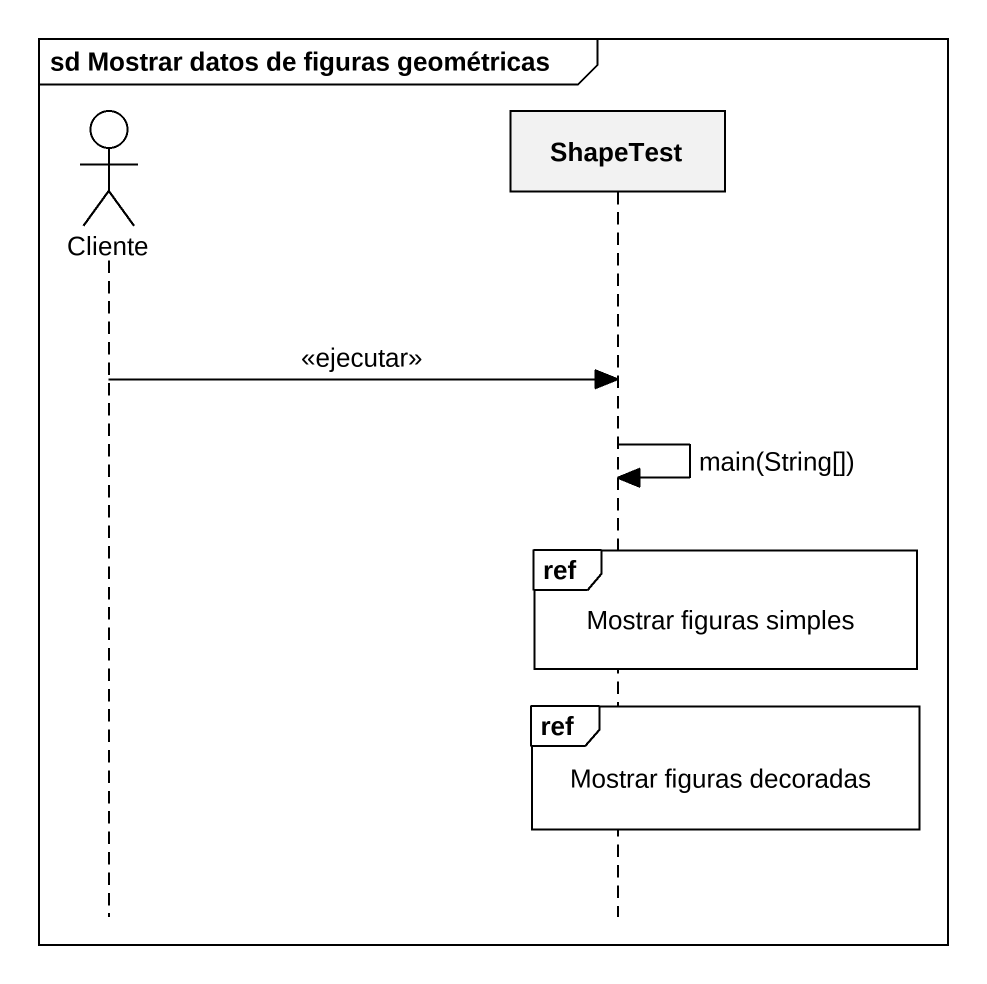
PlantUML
@startuml
mainframe sd Mostrar datos de figuras geométricas
hide footbox
actor Cliente
participant ShapeTest

Cliente -> ShapeTest : <<ejecutar>>
ShapeTest -> ShapeTest : main(String[])
ref over ShapeTest : Mostrar figuras simples
ref over ShapeTest : Mostrar figuras decoradas
@enduml
